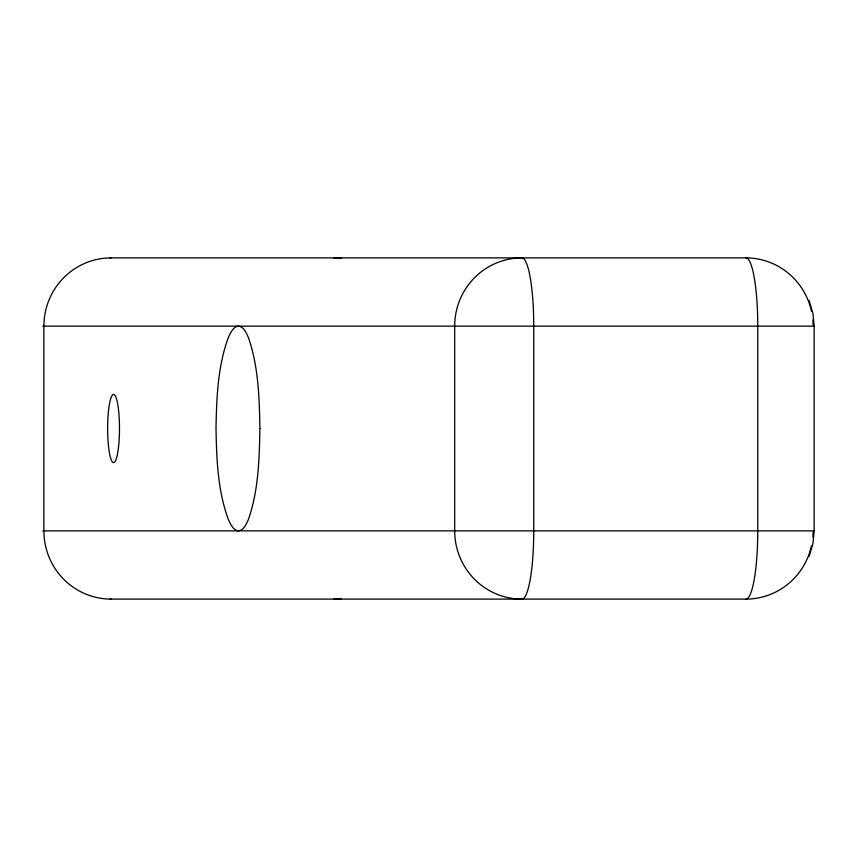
<?xml version="1.0" encoding="UTF-8"?>
<svg xmlns="http://www.w3.org/2000/svg" width="857" height="857" viewBox="0 0 857 857"><rect width="100%" height="100%" fill="white"/><g stroke="black" fill="none" stroke-linecap="round" stroke-linejoin="round"><path stroke-width="1.29" d="M809.137 556.45L812.972 543.349L814.15 530.858L814.15 428.5L814.15 326.142L812.972 313.651L809.137 300.55M110.028 258.171A68.239 11.848 90 0 1 111.089 257.893L745.911 257.893A68.239 67.21 -90 0 1 811.472 311.155M42.85 326.142L814.15 326.142M42.85 530.858L814.15 530.858M110.028 598.829A68.239 11.848 -90 0 0 111.089 599.107L745.911 599.107A68.239 67.21 -90 0 0 811.472 545.845M745.911 257.893A68.239 11.848 -90 0 1 757.759 326.142L757.759 530.858A68.239 11.848 90 0 1 745.911 599.107M812.843 320.004A68.239 67.21 -90 0 1 813.1 324.91M813.1 532.09A68.239 67.21 -90 0 1 812.843 536.996M111.089 257.893A68.239 67.21 90 0 0 43.889 326.142L43.889 530.858A68.239 67.21 -90 0 0 111.089 599.107M341.15 598.829A68.239 67.21 -90 0 1 335.108 599.107A68.239 11.848 90 0 1 334.037 598.829M341.15 258.171A68.239 67.21 -90 0 0 335.108 257.893A68.239 11.848 90 0 0 334.037 258.171M259.896 428.5C259.317 458.956 258.546 490.258 248.466 519.31C246.366 523.777 243.613 531.404 237.421 530.74C232.386 529.176 230.276 523.423 228.198 519.138C217.689 490.247 216.575 458.923 216.007 428.5C216.575 398.077 217.689 366.753 228.198 337.862C230.276 333.577 232.386 327.824 237.421 326.26C243.613 325.596 246.366 333.223 248.466 337.69C258.546 366.742 259.317 398.044 259.896 428.5M533.74 530.858L533.74 326.142A68.239 11.848 -90 0 0 521.892 257.893A68.239 67.21 -90 0 0 454.692 326.142L454.692 530.858A68.239 67.21 90 0 0 521.892 599.107A68.239 11.848 -90 0 0 533.74 530.858M118.405 448.147A34.119 5.924 -90 0 0 114.099 394.52A34.119 5.924 -90 0 0 108.186 442.833A34.119 5.924 -90 0 0 118.405 448.147"/></g></svg>
